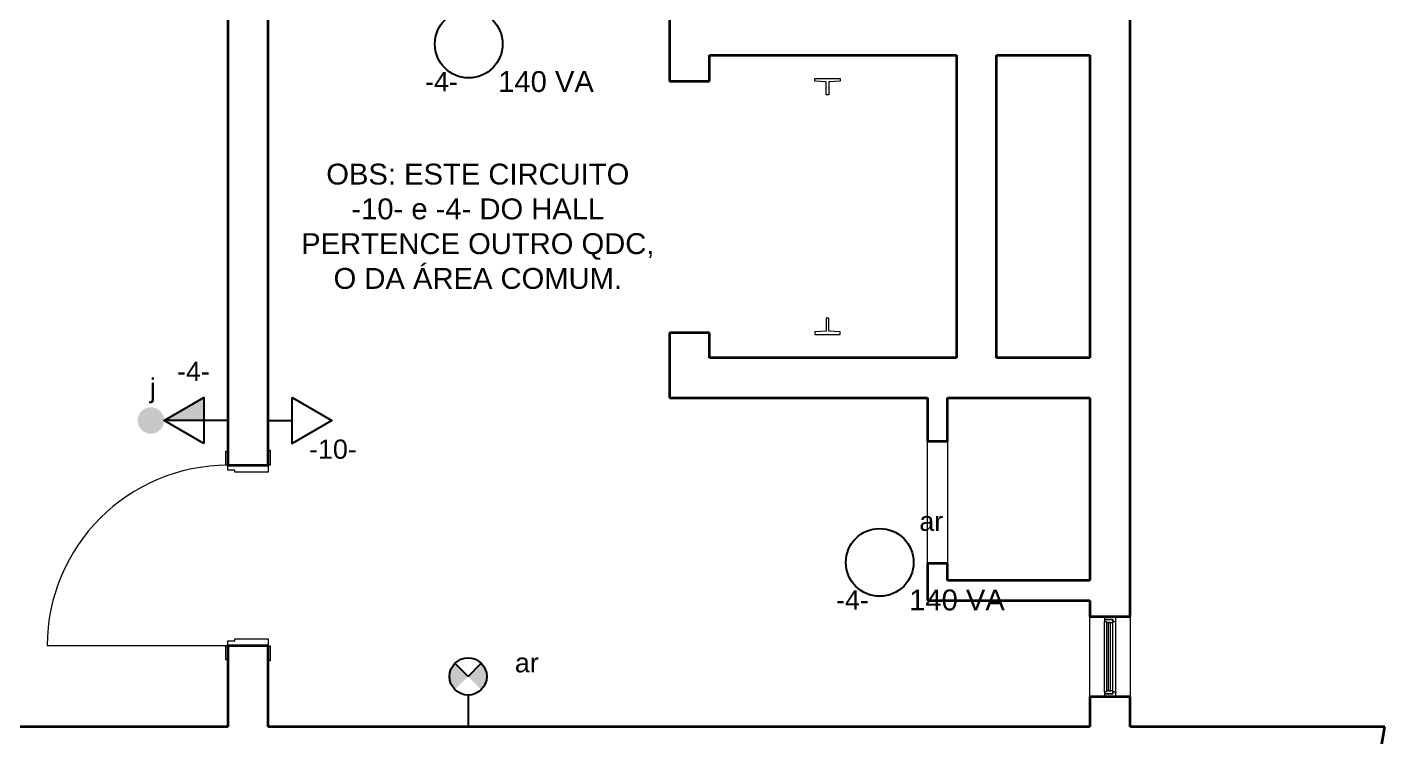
# Model space of a CAD drawing. Header units: metres. Extents: x -182 to 99, y 70 to 113.
# Drawn here: x 72.22 to 78.98, y 87.43 to 90.97 of the extents above; entities that cross this region are included whole.
import ezdxf

# ---------------------------------------------------------------- set-up
doc = ezdxf.new("R2010")
doc.units = ezdxf.units.M
doc.header["$LTSCALE"] = 0.01
doc.linetypes.add('Basculante', pattern=[0.003969, 0.002381, -0.001587])
for name, color, linetype, lineweight in [('A-DETL-GENF', 3, 'Basculante', 9), ('A-DOOR', 1, 'Continuous', 9), ('A-DOOR-FRAM', 1, 'Continuous', 13), ('A-EQPM', 6, 'Continuous', 9), ('A-GENM', 6, 'Continuous', 9), ('A-GLAZ', 6, 'Continuous', 9), ('A-GLAZ-FRAM', 6, 'Continuous', 13), ('A-GLAZ-GLAS', 6, 'Continuous', 13), ('A-GLAZ-SILL', 1, 'Continuous', 9), ('A-WALL', 2, 'Continuous', 9)]:
    doc.layers.add(name, color=color, linetype=linetype, lineweight=lineweight)
doc.layers.add('Elétrica', color=7, linetype='Continuous')
doc.layers.get('A-EQPM').off()
doc.styles.add('Arial', font='arial.ttf', dxfattribs={"height": 0.29506})

# ---------------------------------------------------------------- blocks, each defined once
blk = doc.blocks.new('M_Hueco con cubrejuntas - 0610 x 0610 mm-378783-Nivel 9')
at = {"layer": 'A-GENM'}
for p, q in [((-0.3132, -0.05), (-0.3132, 0.05)), ((-0.3132, 0.05), (0.2968, 0.05)), ((0.2968, 0.05), (0.2968, -0.05)), ((0.2968, -0.05), (-0.3132, -0.05))]:
    blk.add_line(p, q, dxfattribs=at)
blk = doc.blocks.new('Ventana simple - 178 x 40 cm-520100-Nivel 9')
at = {"layer": 'A-GLAZ-FRAM'}
for p, q in [((-0.18, 0.035), (-0.2, 0.035)), ((-0.185, 0.02), (-0.185, -0.02)), ((-0.17, 0.02), (-0.185, 0.02)), ((-0.185, -0.02), (-0.185, 0.02)), ((-0.185, 0.02), (-0.175, 0.02)), ((-0.175, 0.02), (-0.175, 0.03)), ((-0.17, -0.01), (-0.17, 0.02)), ((0.185, 0.02), (0.17, 0.02)), ((0.17, 0.02), (0.17, -0.01)), ((0.175, 0.03), (0.175, 0.02)), ((0.175, 0.02), (0.185, 0.02)), ((0.2, 0.035), (0.18, 0.035)), ((0.185, -0.02), (0.185, 0.02)), ((0.185, 0.02), (0.185, -0.02)), ((-0.2, -0.02), (-0.185, -0.02)), ((-0.185, -0.02), (-0.175, -0.02)), ((-0.175, -0.02), (-0.175, -0.01)), ((-0.175, -0.01), (-0.17, -0.01)), ((0.17, -0.01), (0.175, -0.01)), ((0.175, -0.01), (0.175, -0.02)), ((0.175, -0.02), (0.185, -0.02)), ((0.185, -0.02), (0.2, -0.02))]:
    blk.add_line(p, q, dxfattribs=at)
at = {"layer": 'A-GLAZ-FRAM', "lineweight": 9}
for p, q in [((0.18, 0.035), (-0.18, 0.035)), ((0.17, 0.02), (-0.17, 0.02)), ((0.175, -0.02), (-0.175, -0.02)), ((-0.17, -0.01), (0.17, -0.01))]:
    blk.add_line(p, q, dxfattribs=at)
at = {"layer": 'A-GLAZ-FRAM'}
for centre, start, end in [((-0.18, 0.03), 360, 90), ((0.18, 0.03), 90, 180)]:
    blk.add_arc(centre, 0.005, start, end, dxfattribs=at)
at = {"layer": 'A-GLAZ-FRAM', "lineweight": 9}
for points, knots in [([(-0.1775, 0.0343), (-0.1776, 0.0344), (-0.1778, 0.0345), (-0.1782, 0.0347), (-0.1789, 0.0349), (-0.1796, 0.035), (-0.18, 0.035)], [0.6666667, 0.6666667, 0.6666667, 0.6666667, 0.7083333, 0.75, 0.8333333, 1, 1, 1, 1]), ([(-0.175, 0.03), (-0.175, 0.0304), (-0.1751, 0.0311), (-0.1754, 0.0319), (-0.1756, 0.0323), (-0.1757, 0.0325)], [0, 0, 0, 0, 0.1666667, 0.25, 0.3333333, 0.3333333, 0.3333333, 0.3333333]), ([(0.175, 0.03), (0.175, 0.0304), (0.1751, 0.0311), (0.1754, 0.0319), (0.1756, 0.0323), (0.1757, 0.0325)], [0, 0, 0, 0, 0.1666667, 0.25, 0.3333333, 0.3333333, 0.3333333, 0.3333333]), ([(0.1775, 0.0343), (0.1776, 0.0344), (0.1778, 0.0345), (0.1782, 0.0347), (0.1789, 0.0349), (0.1796, 0.035), (0.18, 0.035)], [0.6666667, 0.6666667, 0.6666667, 0.6666667, 0.7083333, 0.75, 0.8333333, 1, 1, 1, 1])]:
    blk.add_open_spline(points, degree=3, knots=knots, dxfattribs=at)
at = {"layer": 'A-GLAZ-GLAS'}
for p, q in [((0.17, 0.0099), (-0.17, 0.0099)), ((-0.17, 0.0099), (-0.17, -0.003)), ((0.17, -0.003), (0.17, 0.0099)), ((-0.17, -0.003), (0.17, -0.003))]:
    blk.add_line(p, q, dxfattribs=at)
at = {"layer": 'A-GLAZ-SILL'}
for p, q in [((-0.2, 0.1079), (0.2, 0.1079)), ((0.2, -0.0941), (-0.2, -0.0941))]:
    blk.add_line(p, q, dxfattribs=at)
blk = doc.blocks.new('M_Ascensor eléctrico-4 personas basado en muro - Tipo 1-551923-Nivel 9')
at = {"layer": 'A-DETL-GENF', "linetype": 'Continuous'}
for p, q in [((-0.513, -0.624), (-0.513, -0.751)), ((-0.5, -0.624), (-0.513, -0.624)), ((-0.4971, -0.6813), (-0.5, -0.624)), ((0.7471, -0.6813), (0.75, -0.624)), ((0.75, -0.624), (0.763, -0.624)), ((0.763, -0.624), (0.763, -0.751)), ((-0.5, -0.751), (-0.497, -0.6938)), ((-0.432, -0.6813), (-0.4971, -0.6813)), ((-0.497, -0.6938), (-0.432, -0.6938)), ((-0.432, -0.6938), (-0.432, -0.6813)), ((0.682, -0.6938), (0.682, -0.6813)), ((0.682, -0.6813), (0.7471, -0.6813)), ((0.747, -0.6938), (0.682, -0.6938)), ((0.75, -0.751), (0.747, -0.6938)), ((-0.513, -0.751), (-0.5, -0.751)), ((0.763, -0.751), (0.75, -0.751))]:
    blk.add_line(p, q, dxfattribs=at)
blk = doc.blocks.new('Puerta de 1 hoja - 90 x 210 cm-249323-Nivel 9')
at = {"layer": 'A-DOOR', "lineweight": 13}
blk.add_line((0.7169, -0.1), (0.7169, -1), dxfattribs=at)
blk.add_arc((0.7169, -0.1), 0.9, 180, 270, dxfattribs=at)
at = {"layer": 'A-DOOR-FRAM'}
for p, q in [((-0.2581, 0.11), (-0.1831, 0.11)), ((-0.2581, 0.1), (-0.2581, 0.11)), ((-0.1831, 0.11), (-0.1831, 0.1)), ((-0.1831, 0.1), (-0.1481, 0.1)), ((-0.1481, 0.1), (-0.1481, -0.065)), ((0.6819, -0.065), (0.6819, 0.1)), ((0.6819, 0.1), (0.7169, 0.1)), ((0.7169, 0.1), (0.7169, 0.11)), ((0.7169, 0.11), (0.7919, 0.11)), ((0.7919, 0.11), (0.7919, 0.1)), ((-0.1581, -0.065), (-0.1581, -0.1)), ((-0.1481, -0.065), (-0.1581, -0.065)), ((0.6919, -0.065), (0.6819, -0.065)), ((0.6919, -0.1), (0.6919, -0.065)), ((-0.2531, -0.11), (-0.2531, -0.1)), ((-0.1831, -0.11), (-0.2531, -0.11)), ((-0.1831, -0.1), (-0.1831, -0.11)), ((-0.1581, -0.1), (-0.1831, -0.1)), ((0.7169, -0.1), (0.6919, -0.1)), ((0.7169, -0.11), (0.7169, -0.1)), ((0.7869, -0.11), (0.7169, -0.11)), ((0.7869, -0.1), (0.7869, -0.11))]:
    blk.add_line(p, q, dxfattribs=at)

msp = doc.modelspace()

# ---------------------------------------------------------------- hatches: boundary and pattern name
at = {"layer": 'Elétrica', "ltscale": 0.5, "true_color": 0xffffff}
msp.add_hatch(color=7, dxfattribs=at).paths.add_polyline_path([(72.8995, 89.0103), (73.0973, 89.0103), (73.0973, 89.1244)])
h = msp.add_hatch(color=7, dxfattribs=at)
h.dxf.hatch_style = 1
h.paths.add_polyline_path([(72.8337, 89.0761, 1), (72.8337, 88.9444, 1)])
h = msp.add_hatch(color=7, dxfattribs=at)
edge = h.paths.add_edge_path()
edge.add_arc((74.4141, 87.7338), 0.0929, 135.00019, 225)
edge.add_line((74.3484, 87.6681), (74.4141, 87.7338))
edge.add_line((74.4141, 87.7338), (74.3484, 87.7994))
edge = h.paths.add_edge_path()
edge.add_arc((74.4141, 87.7338), 0.0929, 315.00019, 405)
edge.add_line((74.4798, 87.7994), (74.4141, 87.7338))
edge.add_line((74.4141, 87.7338), (74.4798, 87.6681))

# ---------------------------------------------------------------- linework, layer by layer
at = {"layer": 'A-WALL', "color": 7, "lineweight": 35}
for p, q in [((73.4171, 88.787), (73.4171, 94.2927)), ((73.2171, 94.1927), (73.2171, 88.787)), ((75.4171, 91.0327), (75.4171, 90.7027)), ((77.712, 88.0327), (77.712, 91.0327)), ((75.6171, 90.8327), (76.847, 90.8327)), ((75.6171, 90.7027), (75.6171, 90.8327)), ((76.847, 90.8327), (76.847, 89.3227)), ((77.047, 90.8327), (77.512, 90.8327)), ((77.047, 89.3227), (77.047, 90.8327)), ((77.512, 90.8327), (77.512, 89.3227)), ((75.4171, 90.7027), (75.6171, 90.7027)), ((75.6171, 89.4477), (75.4171, 89.4477)), ((75.4171, 89.4477), (75.4171, 89.1227)), ((75.6171, 89.3227), (75.6171, 89.4477)), ((76.847, 89.3227), (75.6171, 89.3227)), ((77.512, 89.3227), (77.047, 89.3227)), ((75.4171, 89.1227), (76.702, 89.1227)), ((76.702, 89.1227), (76.702, 88.9077)), ((76.802, 88.9077), (76.802, 89.1227)), ((76.802, 89.1227), (77.512, 89.1227)), ((77.512, 89.1227), (77.512, 88.2127)), ((76.702, 88.9077), (76.802, 88.9077)), ((73.2171, 88.787), (73.4171, 88.787)), ((76.702, 88.2977), (76.702, 88.1127)), ((76.802, 88.2977), (76.702, 88.2977)), ((76.802, 88.2127), (76.802, 88.2977)), ((77.512, 88.2127), (76.802, 88.2127)), ((76.702, 88.1127), (77.512, 88.1127)), ((77.512, 88.1127), (77.512, 88.0327)), ((77.512, 88.0327), (77.712, 88.0327)), ((73.4171, 87.887), (73.2171, 87.887)), ((73.2171, 87.887), (73.2171, 87.4827)), ((73.4171, 87.4827), (73.4171, 87.887)), ((77.512, 87.6327), (77.512, 87.4827)), ((77.712, 87.6327), (77.512, 87.6327)), ((77.712, 87.4827), (77.712, 87.6327)), ((73.2171, 87.4827), (72.1457, 87.4827)), ((77.512, 87.4827), (73.4171, 87.4827)), ((78.9811, 87.4827), (77.712, 87.4827)), ((78.8921, 86.9777), (78.9811, 87.4827))]:
    msp.add_line(p, q, dxfattribs=at)
at = {"layer": 'A-WALL', "color": 7}
for p, q in [((76.702, 88.2977), (76.702, 88.9077)), ((76.802, 88.9077), (76.802, 88.2977))]:
    msp.add_line(p, q, dxfattribs=at)
at = {"layer": 'Elétrica', "color": 7, "ltscale": 0.5, "true_color": 0xffffff}
for p, q in [((74.4141, 87.7338), (74.3484, 87.7994)), ((74.4141, 87.7338), (74.4798, 87.7994)), ((74.4141, 87.6409), (74.4141, 87.4827))]:
    msp.add_line(p, q, dxfattribs=at)
for points in [[(73.0973, 88.8961), (72.8995, 89.0103), (73.0973, 89.1244)], [(73.537, 89.1245), (73.7347, 89.0103), (73.537, 88.8961)]]:
    msp.add_lwpolyline(points, close=True, dxfattribs=at)
for points in [[(73.2171, 89.0103), (73.0973, 89.0103), (72.8995, 89.0103)], [(73.4171, 89.0103), (73.537, 89.0103)]]:
    msp.add_lwpolyline(points, dxfattribs=at)
for centre, radius in [((74.4171, 90.8877), 0.1688), ((76.4646, 88.3027), 0.1688), ((74.4141, 87.7338), 0.0929)]:
    msp.add_circle(centre, radius, dxfattribs=at)

# ---------------------------------------------------------------- block references
at = {"layer": 'A-DOOR', "rotation": 269.9999999999999}
msp.add_blockref('Puerta de 1 hoja - 90 x 210 cm-249323-Nivel 9', (73.3171, 88.6039), dxfattribs=at)
at = {"layer": 'A-EQPM', "rotation": 89.9999999999999}
msp.add_blockref('M_Ascensor eléctrico-4 personas basado en muro - Tipo 1-551923-Nivel 9', (75.5171, 89.9527), dxfattribs=at)
at = {"layer": 'A-GENM', "rotation": 269.9999999999999}
msp.add_blockref('M_Hueco con cubrejuntas - 0610 x 0610 mm-378783-Nivel 9', (76.752, 88.5945), dxfattribs=at)
at = {"layer": 'A-GLAZ', "rotation": 269.9999999999999}
msp.add_blockref('Ventana simple - 178 x 40 cm-520100-Nivel 9', (77.6052, 87.8327), dxfattribs=at)

# ---------------------------------------------------------------- texts
at = {"layer": 'Elétrica', "color": 7, "ltscale": 0.5, "true_color": 0xffffff, "style": 'Arial'}
for s, height, p in [('-4-', 0.09589, (74.1995, 90.6523)), ('-4-', 0.09589, (72.9636, 89.2075)), ('j', 0.0959, (72.828, 89.1251)), ('-10-', 0.09589, (73.6214, 88.8194)), ('ar', 0.09589, (76.662, 88.4601)), ('-4-', 0.09589, (76.2469, 88.0673)), ('ar', 0.09589, (74.6469, 87.7545))]:
    msp.add_text(s, height=height, dxfattribs=at).set_placement(p)
at = {"layer": 'Elétrica', "color": 7, "ltscale": 0.5, "true_color": 0xffffff, "char_height": 0.104025, "attachment_point": 8, "style": 'Arial'}
for s, insert, width in [('{\\H0.0275x;\\P\\P}140 VA', (74.8022, 90.6469), 0.595396), ('{\\H0.0275x;\\P\\P}OBS: ESTE CIRCUITO -10- e -4- DO HALL PERTENCE OUTRO QDC, O DA ÁREA COMUM.', (74.4623, 89.6653), 1.769946), ('{\\H0.0275x;\\P\\P}140 VA', (76.8496, 88.0619), 0.595396)]:
    msp.add_mtext(s, dxfattribs=dict(at, insert=insert, width=width))

doc.saveas('drawing.dxf')
